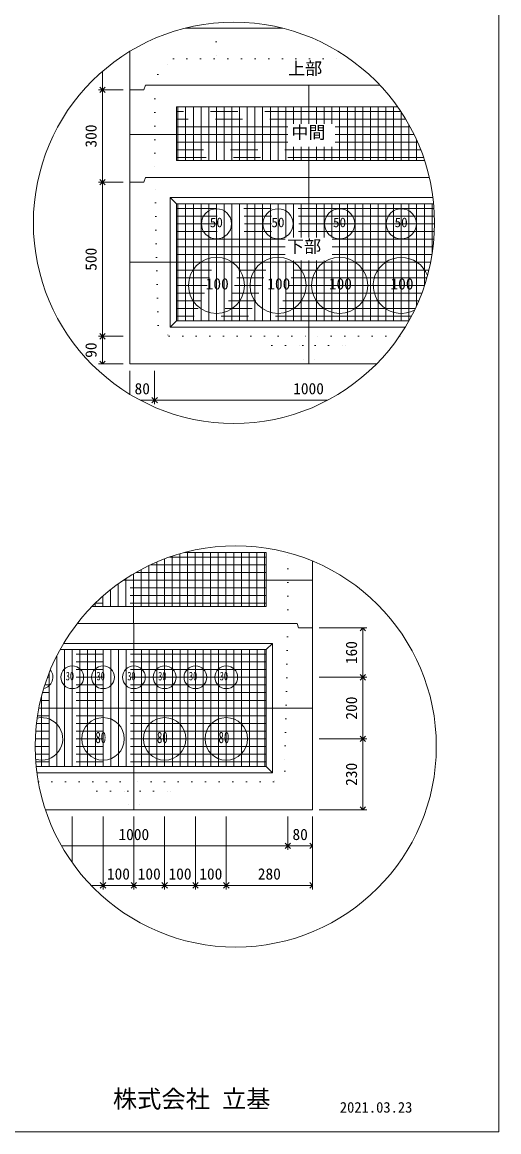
# Model space of a CAD drawing. Units: millimetres, scale not verified. Extents: x -4890 to 18490, y -2296 to 2296.
# Drawn here: x -2944 to -1830, y -1979 to 615 of the extents above; entities that cross this region are included whole.
import ezdxf
from ezdxf.enums import TextEntityAlignment as Align

# ---------------------------------------------------------------- set-up
doc = ezdxf.new("R2010")
doc.units = ezdxf.units.MM
doc.header["$LTSCALE"] = 10
doc.linetypes.add('USER2', pattern=[50.8, 31.75, -6.35, 6.35, -6.35])
doc.linetypes.add('USER5', pattern=[3.185, 0.01, -3.175])
for name, color, linetype, lineweight in [('0-0_0', 1, 'Continuous', 18), ('0-1_Defpoints', 7, 'USER2', 5), ('0-2_waku', 7, 'Continuous', 18), ('0-3_gaikei', 7, 'Continuous', 18), ('0-4_kakure', 7, 'USER5', 18), ('0-5_sunpou', 7, 'Continuous', 5), ('0-7_hole', 7, 'Continuous', 18), ('0-8_uchigawa', 6, 'Continuous', 18), ('0-D_文字１', 7, 'Continuous', 18), ('0-E_コア部分\u3000寸法補助線3', 150, 'USER2', 18), ('0-F_コア部分\u3000寸法補助線2', 150, 'USER2', 18)]:
    doc.layers.add(name, color=color, linetype=linetype, lineweight=lineweight)
doc.styles.add('ＭＳ ゴシック', font='')
doc.styles.get('ＭＳ ゴシック').set_extended_font_data('MS Gothic')

# ---------------------------------------------------------------- blocks, each defined once
blk = doc.blocks.new('_Open90')
at = {"layer": '0-5_sunpou'}
blk.add_line((0, 0), (-1, 0), dxfattribs=at)
blk.add_lwpolyline([(-0.5, 0.5), (0, 0), (-0.5, -0.5)], dxfattribs=at)

msp = doc.modelspace()

# ---------------------------------------------------------------- linework, layer by layer
at = {"layer": '0-0_0'}
for p, q in [((-2274.09, 377.36), (-2274.09, 467.54)), ((-2323.09, 352.34), (-2692.3, 352.34)), ((-2028.25, 352.34), (-2212.92, 352.34)), ((-2274.09, 251.54), (-2274.09, 323.46)), ((-2274.09, 111.56), (-2274.09, 251.54)), ((-2691.69, 53.54), (-1989.49, 53.54)), ((-2274.09, -184.06), (-2274.09, 57.66)), ((-2266.83, -689.45), (-2707.58, -689.45)), ((-2683.81, -790.25), (-2683.81, -674.4)), ((-2683.2, -1225.85), (-2683.2, -790.25)), ((-2905.22, -988.25), (-2265.6, -988.25))]:
    msp.add_line(p, q, dxfattribs=at)
at = {"layer": '0-1_Defpoints'}
for p, q in [((-2562.09, 291.14), (-2562.09, 417.14)), ((-2490.09, 291.14), (-2490.09, 417.14)), ((-2418.09, 291.14), (-2418.09, 417.14)), ((-2346.09, 291.14), (-2346.09, 417.14)), ((-2202.09, 291.14), (-2202.09, 417.14)), ((-2130.09, 291.14), (-2130.09, 417.14)), ((-2059.36, 406.34), (-2583.69, 406.34)), ((-2058.09, 291.14), (-2058.09, 404.43)), ((-2005.82, 298.34), (-2583.69, 298.34)), ((-2562.09, -83.26), (-2562.09, 190.34)), ((-2490.09, -83.26), (-2490.09, 190.34)), ((-2418.09, -83.26), (-2418.09, 190.34)), ((-2346.09, -83.26), (-2346.09, 190.34)), ((-2202.09, -83.26), (-2202.09, 190.34)), ((-2130.09, -83.26), (-2130.09, 190.34)), ((-2058.09, -83.26), (-2058.09, 190.34)), ((-1986.09, 72.5), (-1986.09, 190.34)), ((-1980.76, 125.54), (-2583.69, 125.54)), ((-2010.04, -18.46), (-2583.69, -18.46)), ((-2611.81, -750.65), (-2611.81, -639.7)), ((-2374.21, -635.45), (-2600.18, -635.45)), ((-2539.81, -750.65), (-2539.81, -624.65)), ((-2467.81, -750.65), (-2467.81, -624.65)), ((-2395.81, -750.65), (-2395.81, -624.65)), ((-2374.21, -743.45), (-2773.61, -743.45)), ((-2755.81, -750.65), (-2755.81, -726.85)), ((-2827.2, -1125.05), (-2827.2, -851.45)), ((-2755.2, -1125.05), (-2755.2, -851.45)), ((-2611.2, -1125.05), (-2611.2, -851.45)), ((-2539.2, -1125.05), (-2539.2, -851.45)), ((-2467.2, -1125.05), (-2467.2, -851.45)), ((-2395.2, -1125.05), (-2395.2, -851.45)), ((-2373.6, -916.25), (-2885.12, -916.25)), ((-2899.2, -1125.05), (-2899.2, -961.54)), ((-2373.6, -1060.25), (-2913.54, -1060.25))]:
    msp.add_line(p, q, dxfattribs=at)
at = {"layer": '0-2_waku'}
for p in [(-1830, 2296.38), (-4890, -1978.62), (-4890, -1978.62), (-4890, -1978.62), (-4890, -1978.62)]:
    msp.add_line(p, (-1830, -1978.62), dxfattribs=at)
at = {"layer": '0-2_waku', "color": 6, "linetype": 'USER2'}
for p, q in [((-2583.69, 417.14), (-2274.09, 417.14)), ((-2583.69, 417.14), (-2583.69, 291.14)), ((-2066.8, 417.14), (-2274.09, 417.14)), ((-2583.69, 291.14), (-2274.09, 291.14)), ((-2003.41, 291.14), (-2274.09, 291.14)), ((-2374.21, -624.65), (-2565.04, -624.65)), ((-2374.21, -624.65), (-2374.21, -750.65)), ((-2780.78, -750.65), (-2683.81, -750.65)), ((-2374.21, -750.65), (-2683.81, -750.65))]:
    msp.add_line(p, q, dxfattribs=at)
at = {"layer": '0-3_gaikei'}
for p, q in [((-2562.75, 600.74), (-2508.7, 600.74)), ((-2562.75, 600.74), (-2508.7, 600.74)), ((-2562.75, 600.74), (-2508.7, 600.74)), ((-2335.65, 600.74), (-2562.75, 600.74)), ((-2562.7, 600.74), (-2335.65, 600.74)), ((-2562.7, 600.74), (-2335.65, 600.74)), ((-2692.3, 456.74), (-2692.3, 546.75)), ((-2656.3, 467.54), (-2659.9, 456.74)), ((-2274.09, 467.54), (-2655.69, 467.54)), ((-2108.11, 467.54), (-2274.7, 467.54)), ((-2692.3, 456.74), (-2692.3, -184.06)), ((-2659.9, 456.74), (-2692.3, 456.74)), ((-2659.9, 456.74), (-2692.3, 456.74)), ((-2659.9, 240.74), (-2692.3, 240.74)), ((-2659.9, 240.74), (-2692.3, 240.74)), ((-2656.3, 251.54), (-2659.9, 240.74)), ((-2274.09, 251.54), (-2655.69, 251.54)), ((-1992.4, 251.54), (-2274.7, 251.54)), ((-2692.3, -184.06), (-2115.99, -184.06)), ((-2692.3, -184.06), (-2115.99, -184.06)), ((-2692.3, -184.06), (-2115.99, -184.06)), ((-2265.6, -1002.65), (-2265.6, -644.7)), ((-2301.6, -790.25), (-2298, -801.05)), ((-2265.6, -801.05), (-2298, -801.05))]:
    msp.add_line(p, q, dxfattribs=at)
for points in [[(-2889.91, -1225.85), (-2265.6, -1225.85), (-2265.6, -801.05)], [(-2880.77, -1225.85), (-2265.6, -1225.85), (-2265.6, -801.05)], [(-2301.6, -790.25), (-2683.2, -790.25), (-2815.27, -790.25)]]:
    msp.add_lwpolyline(points, dxfattribs=at)
at = {"layer": '0-4_kakure'}
for p, q in [((-2490.7, 600.74), (-2490.7, 612.85)), ((-2490.7, 600.74), (-2490.7, 528.74)), ((-2626.89, 492.74), (-2590.89, 528.74)), ((-2590.89, 528.74), (-2178.61, 528.74)), ((-2626.89, 492.74), (-2634.09, 467.54)), ((-2634.09, 467.54), (-2634.09, 251.54)), ((-2626.66, -94.06), (-2634.09, 251.54)), ((-2626.66, -94.06), (-2600.91, -119.26)), ((-2600.91, -119.26), (-2274.09, -119.26)), ((-2360.49, -140.86), (-2382.09, -119.26)), ((-2062.44, -119.26), (-2274.09, -119.26)), ((-2187.69, -140.86), (-2166.09, -119.26)), ((-2360.49, -140.86), (-2288.49, -140.86)), ((-2288.49, -140.86), (-2285.61, -184.06)), ((-2259.69, -140.86), (-2262.57, -184.06)), ((-2259.69, -140.86), (-2187.69, -140.86)), ((-2323.2, -790.25), (-2323.2, -625.12)), ((-2323.2, -790.25), (-2330.63, -1135.85)), ((-2330.63, -1135.85), (-2356.38, -1161.05)), ((-2906.44, -1161.05), (-2683.2, -1161.05)), ((-2769.6, -1182.65), (-2791.2, -1161.05)), ((-2356.38, -1161.05), (-2683.2, -1161.05)), ((-2596.8, -1182.65), (-2575.2, -1161.05)), ((-2769.6, -1182.65), (-2697.6, -1182.65)), ((-2697.6, -1182.65), (-2694.72, -1225.85)), ((-2668.8, -1182.65), (-2671.68, -1225.85)), ((-2668.8, -1182.65), (-2596.8, -1182.65))]:
    msp.add_line(p, q, dxfattribs=at)
at = {"layer": '0-5_sunpou', "color": 150, "lineweight": 18}
for p, q in [((-2756.61, 499.85), (-2756.61, 469.7)), ((-2708.14, 456.74), (-2765.97, 456.74)), ((-2723.98, 456.74), (-2765.97, 456.74)), ((-2756.61, 443.78), (-2756.61, 253.7)), ((-2708.14, 240.74), (-2765.97, 240.74)), ((-2708.14, 240.74), (-2765.97, 240.74)), ((-2756.61, 227.78), (-2756.61, -106.3)), ((-2708.14, -119.26), (-2765.97, -119.26)), ((-2723.98, -119.26), (-2765.97, -119.26)), ((-2756.61, -132.22), (-2756.61, -171.1)), ((-2708.14, -184.06), (-2765.97, -184.06)), ((-2692.3, -199.9), (-2692.3, -255.12)), ((-2634.7, -199.9), (-2634.7, -277.96)), ((-2634.7, -199.9), (-2634.7, -277.96)), ((-2668.52, -268.6), (-2647.66, -268.6)), ((-2621.74, -268.6), (-2229.88, -268.6)), ((-2249.76, -801.05), (-2138.45, -801.05)), ((-2147.81, -814.01), (-2147.81, -903.29)), ((-2249.76, -916.25), (-2138.45, -916.25)), ((-2249.76, -916.25), (-2138.45, -916.25)), ((-2147.81, -929.21), (-2147.81, -1047.29)), ((-2249.76, -1060.25), (-2138.45, -1060.25)), ((-2249.76, -1060.25), (-2138.45, -1060.25)), ((-2147.81, -1073.21), (-2147.81, -1212.89)), ((-2827.2, -1241.69), (-2827.2, -1349.49)), ((-2755.2, -1241.69), (-2755.2, -1412.15)), ((-2755.2, -1241.69), (-2755.2, -1412.15)), ((-2683.2, -1241.69), (-2683.2, -1412.15)), ((-2683.2, -1241.69), (-2683.2, -1412.15)), ((-2611.2, -1241.69), (-2611.2, -1412.15)), ((-2611.2, -1241.69), (-2611.2, -1412.15)), ((-2539.2, -1241.69), (-2539.2, -1412.15)), ((-2539.2, -1241.69), (-2539.2, -1412.15)), ((-2467.2, -1241.69), (-2467.2, -1412.15)), ((-2467.2, -1241.69), (-2467.2, -1412.15)), ((-2323.2, -1241.69), (-2323.2, -1319.75)), ((-2323.2, -1241.69), (-2323.2, -1319.75)), ((-2265.6, -1241.69), (-2265.6, -1319.75)), ((-2265.6, -1241.69), (-2265.6, -1412.15)), ((-2249.76, -1225.85), (-2138.45, -1225.85)), ((-2852.17, -1310.39), (-2336.16, -1310.39)), ((-2310.24, -1310.39), (-2278.56, -1310.39)), ((-2783.06, -1402.79), (-2768.16, -1402.79)), ((-2742.24, -1402.79), (-2696.16, -1402.79)), ((-2670.24, -1402.79), (-2624.16, -1402.79)), ((-2598.24, -1402.79), (-2552.16, -1402.79)), ((-2526.24, -1402.79), (-2480.16, -1402.79)), ((-2454.24, -1402.79), (-2278.56, -1402.79))]:
    msp.add_line(p, q, dxfattribs=at)
for centre in [(-2449.2, 145.82), (-2444.99, -1077.9)]:
    msp.add_circle(centre, 468.88, dxfattribs=at)
at = {"layer": '0-7_hole'}
for centre, radius in [((-2490.09, 143.54), 35.28), ((-2346.09, 143.54), 35.28), ((-2202.09, 143.54), 35.28), ((-2058.09, 143.54), 35.28), ((-2490.09, -0.46), 65.52), ((-2346.09, -0.46), 65.52), ((-2202.09, -0.46), 65.52), ((-2827.2, -916.25), 26.64), ((-2755.2, -916.25), 26.64), ((-2683.2, -916.25), 26.64), ((-2611.2, -916.25), 26.64), ((-2539.2, -916.25), 26.64), ((-2467.2, -916.25), 26.64), ((-2755.2, -1060.25), 49.68), ((-2611.2, -1060.25), 49.68), ((-2467.2, -1060.25), 49.68)]:
    msp.add_circle(centre, radius, dxfattribs=at)
for centre, radius, start, end in [((-2058.09, -0.46), 65.52, 20.66629, 298.32089), ((-2899.2, -916.25), 26.64, 281.59033, 39.2294), ((-2899.2, -1060.25), 49.68, 253.99064, 101.55918)]:
    msp.add_arc(centre, radius, start, end, dxfattribs=at)
at = {"layer": '0-8_uchigawa'}
for p, q in [((-2598.09, 204.74), (-2583.69, 190.34)), ((-2598.09, -97.66), (-2598.09, 204.74)), ((-2583.69, 190.34), (-2274.09, 190.34)), ((-2583.69, -83.26), (-2583.69, 190.34)), ((-2274.09, 190.34), (-1982.44, 190.34)), ((-2598.09, -97.66), (-2583.69, -83.26)), ((-2598.09, -97.66), (-2048.5, -97.66)), ((-2583.69, -83.26), (-2040.09, -83.26)), ((-2373.6, -1125.05), (-2373.6, -851.45)), ((-2359.2, -1139.45), (-2359.2, -837.05)), ((-2911.49, -1125.05), (-2373.6, -1125.05)), ((-2909.81, -1139.45), (-2359.2, -1139.45)), ((-2359.2, -1139.45), (-2373.6, -1125.05))]:
    msp.add_line(p, q, dxfattribs=at)
for points in [[(-2598.09, 204.74), (-2274.09, 204.74), (-1984.04, 204.74)], [(-2855.56, -851.45), (-2683.2, -851.45), (-2373.6, -851.45), (-2359.2, -837.05)], [(-2847.28, -837.05), (-2683.2, -837.05), (-2359.2, -837.05)]]:
    msp.add_lwpolyline(points, dxfattribs=at)
at = {"layer": '0-E_コア部分\u3000寸法補助線3'}
for p, q in [((-2580.09, 291.14), (-2580.09, 417.14)), ((-2544.09, 291.14), (-2544.09, 417.14)), ((-2508.09, 291.14), (-2508.09, 417.14)), ((-2472.09, 291.14), (-2472.09, 417.14)), ((-2436.09, 291.14), (-2436.09, 417.14)), ((-2400.09, 291.14), (-2400.09, 417.14)), ((-2364.09, 291.14), (-2364.09, 417.14)), ((-2328.09, 291.14), (-2328.09, 417.14)), ((-2292.09, 377.36), (-2292.09, 417.14)), ((-2256.09, 377.36), (-2256.09, 417.14)), ((-2220.09, 377.36), (-2220.09, 417.14)), ((-2184.09, 291.14), (-2184.09, 417.14)), ((-2148.09, 291.14), (-2148.09, 417.14)), ((-2112.09, 291.14), (-2112.09, 417.14)), ((-2076.09, 291.14), (-2076.09, 417.14)), ((-2323.09, 370.34), (-2583.69, 370.34)), ((-2037.57, 370.34), (-2212.92, 370.34)), ((-2040.09, 291.14), (-2040.09, 374.89)), ((-2323.09, 334.34), (-2583.69, 334.34)), ((-2292.09, 291.14), (-2292.09, 323.46)), ((-2256.09, 291.14), (-2256.09, 323.46)), ((-2220.09, 291.14), (-2220.09, 323.46)), ((-2019.89, 334.34), (-2212.92, 334.34)), ((-2004.09, 291.14), (-2004.09, 293.2)), ((-2580.09, -83.26), (-2580.09, 190.34)), ((-2544.09, -83.26), (-2544.09, 190.34)), ((-2508.09, -83.26), (-2508.09, 190.34)), ((-2472.09, -83.26), (-2472.09, 190.34)), ((-2436.09, -83.26), (-2436.09, 190.34)), ((-2400.09, -83.26), (-2400.09, 190.34)), ((-2364.09, -83.26), (-2364.09, 190.34)), ((-2328.09, 111.56), (-2328.09, 190.34)), ((-2292.09, 111.56), (-2292.09, 190.34)), ((-2256.09, 111.56), (-2256.09, 190.34)), ((-2220.09, 111.56), (-2220.09, 190.34)), ((-2184.09, -83.26), (-2184.09, 190.34)), ((-2148.09, -83.26), (-2148.09, 190.34)), ((-2112.09, -83.26), (-2112.09, 190.34)), ((-2076.09, -83.26), (-2076.09, 190.34)), ((-2040.09, -83.26), (-2040.09, 190.34)), ((-2004.09, -1.57), (-2004.09, 190.34)), ((-1981.54, 179.54), (-2583.69, 179.54)), ((-1980.33, 143.54), (-2583.69, 143.54)), ((-2329.71, 107.54), (-2583.69, 107.54)), ((-1981.89, 107.54), (-2219.55, 107.54)), ((-2329.71, 71.54), (-2583.69, 71.54)), ((-2328.09, -83.26), (-2328.09, 57.66)), ((-2292.09, -83.26), (-2292.09, 57.66)), ((-2256.09, -83.26), (-2256.09, 57.66)), ((-2220.09, -83.26), (-2220.09, 57.66)), ((-1986.24, 71.54), (-2219.55, 71.54)), ((-1993.47, 35.54), (-2583.69, 35.54)), ((-2003.72, -0.46), (-2583.69, -0.46)), ((-2017.2, -36.46), (-2583.69, -36.46)), ((-2034.23, -72.46), (-2583.69, -72.46)), ((-2629.81, -750.65), (-2629.81, -646.99)), ((-2593.81, -750.65), (-2593.81, -633.27)), ((-2557.81, -750.65), (-2557.81, -624.65)), ((-2521.81, -750.65), (-2521.81, -624.65)), ((-2485.81, -750.65), (-2485.81, -624.65)), ((-2449.81, -750.65), (-2449.81, -624.65)), ((-2413.81, -750.65), (-2413.81, -624.65)), ((-2377.81, -750.65), (-2377.81, -624.65)), ((-2374.21, -671.45), (-2678.75, -671.45)), ((-2665.81, -750.65), (-2665.81, -664.28)), ((-2701.81, -750.65), (-2701.81, -685.62)), ((-2737.81, -750.65), (-2737.81, -711.7)), ((-2374.21, -707.45), (-2732.42, -707.45)), ((-2773.81, -750.65), (-2773.81, -743.65)), ((-2845.2, -1125.05), (-2845.2, -851.45)), ((-2809.2, -1125.05), (-2809.2, -851.45)), ((-2773.2, -1125.05), (-2773.2, -851.45)), ((-2737.2, -1125.05), (-2737.2, -851.45)), ((-2701.2, -1125.05), (-2701.2, -851.45)), ((-2665.2, -1125.05), (-2665.2, -851.45)), ((-2629.2, -1125.05), (-2629.2, -851.45)), ((-2593.2, -1125.05), (-2593.2, -851.45)), ((-2557.2, -1125.05), (-2557.2, -851.45)), ((-2521.2, -1125.05), (-2521.2, -851.45)), ((-2485.2, -1125.05), (-2485.2, -851.45)), ((-2449.2, -1125.05), (-2449.2, -851.45)), ((-2413.2, -1125.05), (-2413.2, -851.45)), ((-2377.2, -1125.05), (-2377.2, -851.45)), ((-2373.6, -862.25), (-2861.33, -862.25)), ((-2881.2, -1125.05), (-2881.2, -905.95)), ((-2373.6, -898.25), (-2878.09, -898.25)), ((-2373.6, -934.25), (-2891.32, -934.25)), ((-2373.6, -970.25), (-2901.34, -970.25)), ((-2373.6, -1006.25), (-2908.36, -1006.25)), ((-2373.6, -1042.25), (-2912.51, -1042.25)), ((-2373.6, -1078.25), (-2913.87, -1078.25)), ((-2373.6, -1114.25), (-2912.46, -1114.25))]:
    msp.add_line(p, q, dxfattribs=at)
at = {"layer": '0-F_コア部分\u3000寸法補助線2'}
for p, q in [((-2562.09, 291.14), (-2562.09, 417.14)), ((-2526.09, 291.14), (-2526.09, 417.14)), ((-2490.09, 291.14), (-2490.09, 417.14)), ((-2454.09, 291.14), (-2454.09, 417.14)), ((-2382.09, 291.14), (-2382.09, 417.14)), ((-2310.09, 377.36), (-2310.09, 417.14)), ((-2238.09, 377.36), (-2238.09, 417.14)), ((-2166.09, 291.14), (-2166.09, 417.14)), ((-2094.09, 291.14), (-2094.09, 417.14)), ((-2047.91, 388.34), (-2583.69, 388.34)), ((-2022.09, 291.14), (-2022.09, 339.27)), ((-2012.43, 316.34), (-2583.69, 316.34)), ((-2310.09, 291.14), (-2310.09, 323.46)), ((-2238.09, 291.14), (-2238.09, 323.46)), ((-2526.09, -83.26), (-2526.09, 190.34)), ((-2490.09, -83.26), (-2490.09, 190.34)), ((-2454.09, -83.26), (-2454.09, 190.34)), ((-2382.09, -83.26), (-2382.09, 190.34)), ((-2310.09, 111.56), (-2310.09, 190.34)), ((-2238.09, 111.56), (-2238.09, 190.34)), ((-2166.09, -83.26), (-2166.09, 190.34)), ((-2094.09, -83.26), (-2094.09, 190.34)), ((-2022.09, -47.63), (-2022.09, 190.34)), ((-1980.59, 161.54), (-2583.69, 161.54)), ((-2329.71, 89.54), (-2583.69, 89.54)), ((-1983.71, 89.54), (-2219.55, 89.54)), ((-2310.09, -83.26), (-2310.09, 57.66)), ((-2238.09, -83.26), (-2238.09, 57.66)), ((-1998.21, 17.54), (-2583.69, 17.54)), ((-2025.25, -54.46), (-2583.69, -54.46)), ((-2575.81, -750.65), (-2575.81, -627.64)), ((-2503.81, -750.65), (-2503.81, -624.65)), ((-2431.81, -750.65), (-2431.81, -624.65)), ((-2647.81, -750.65), (-2647.81, -655.16)), ((-2374.21, -653.45), (-2644.21, -653.45)), ((-2719.81, -750.65), (-2719.81, -698.01)), ((-2374.21, -725.45), (-2754.22, -725.45)), ((-2791.2, -1125.05), (-2791.2, -851.45)), ((-2719.2, -1125.05), (-2719.2, -851.45)), ((-2647.2, -1125.05), (-2647.2, -851.45)), ((-2575.2, -1125.05), (-2575.2, -851.45)), ((-2503.2, -1125.05), (-2503.2, -851.45)), ((-2431.2, -1125.05), (-2431.2, -851.45)), ((-2373.6, -880.25), (-2870.17, -880.25)), ((-2863.2, -1125.05), (-2863.2, -865.89)), ((-2373.6, -952.25), (-2896.72, -952.25)), ((-2899.2, -1125.05), (-2899.2, -961.54)), ((-2373.6, -1024.25), (-2910.79, -1024.25)), ((-2373.6, -1096.25), (-2913.51, -1096.25))]:
    msp.add_line(p, q, dxfattribs=at)

# ---------------------------------------------------------------- block references
at = {"layer": '0-5_sunpou', "xscale": 12.96, "yscale": 12.96}
for p, rotation in [((-2756.61, 456.74), 270), ((-2756.61, 456.74), 90), ((-2756.61, 240.74), 270), ((-2756.61, 240.74), 90), ((-2756.61, -119.26), 270), ((-2756.61, -119.26), 90), ((-2756.61, -184.06), 270), ((-2634.7, -268.6), 180), ((-2147.81, -801.05), 90), ((-2147.81, -916.25), 270), ((-2147.81, -916.25), 90), ((-2147.81, -1060.25), 270), ((-2147.81, -1060.25), 90), ((-2147.81, -1225.85), 270), ((-2323.2, -1310.39), 180), ((-2755.2, -1402.79), 180), ((-2683.2, -1402.79), 180), ((-2611.2, -1402.79), 180), ((-2539.2, -1402.79), 180), ((-2467.2, -1402.79), 180)]:
    msp.add_blockref('_Open90', p, dxfattribs=dict(at, rotation=rotation))
for p in [(-2634.7, -268.6), (-2323.2, -1310.39), (-2265.6, -1310.39), (-2755.2, -1402.79), (-2683.2, -1402.79), (-2611.2, -1402.79), (-2539.2, -1402.79), (-2467.2, -1402.79), (-2265.6, -1402.79)]:
    msp.add_blockref('_Open90', p, dxfattribs=at)

# ---------------------------------------------------------------- texts
at = {"layer": '0-5_sunpou', "style": 'ＭＳ ゴシック'}
for s, p in [('300', (-2762.37, 321.74)), ('500', (-2762.37, 33.74)), ('90', (-2762.37, -169.66)), ('160', (-2153.57, -885.65)), ('200', (-2153.57, -1015.25)), ('230', (-2153.57, -1170.05))]:
    msp.add_text(s, height=26.39, rotation=90, dxfattribs=at).set_placement(p, align=Align.BOTTOM_LEFT)
for s, p in [('80', (-2681.5, -262.84)), ('1000', (-2310.7, -262.84)), ('1000', (-2719.2, -1304.63)), ('80', (-2312.4, -1304.63)), ('100', (-2746.2, -1397.03)), ('100', (-2674.2, -1397.03)), ('100', (-2602.2, -1397.03)), ('100', (-2530.2, -1397.03)), ('280', (-2393.4, -1397.03))]:
    msp.add_text(s, height=26.39, dxfattribs=at).set_placement(p, align=Align.BOTTOM_LEFT)
at = {"layer": '0-D_文字１', "style": 'ＭＳ ゴシック'}
for s, height, p in [('上部', 29.33, (-2322.89, 483.1)), ('中間', 29.33, (-2315.17, 333.63)), ('50', 22.43, (-2505.63, 128.89)), ('50', 22.43, (-2361.63, 128.89)), ('50', 22.43, (-2217.63, 128.89)), ('50', 22.43, (-2073.63, 128.89)), ('下部', 29.33, (-2325.4, 67.38)), ('100', 26.39, (-2515.25, -17.87)), ('100', 26.39, (-2371.25, -17.87)), ('100', 26.39, (-2227.25, -17.87)), ('100', 26.39, (-2083.25, -17.87)), ('株式会社 立基', 41.57, (-2732.23, -1935.14)), ('2021.03.23', 24.94, (-2201.72, -1941.35))]:
    msp.add_text(s, height=height, dxfattribs=at).set_placement(p, align=Align.BOTTOM_LEFT)
at = {"layer": '0-D_文字１', "style": 'ＭＳ ゴシック', "width": 0.7}
for s, height, p in [('30', 20.19, (-2842.32, -929.6)), ('30', 20.19, (-2770.32, -929.6)), ('30', 20.19, (-2698.32, -929.6)), ('30', 20.19, (-2626.32, -929.6)), ('30', 20.19, (-2554.32, -929.6)), ('30', 20.19, (-2482.32, -929.6)), ('80', 26.39, (-2773.25, -1078.03)), ('80', 26.39, (-2629.25, -1078.03)), ('80', 26.39, (-2485.25, -1078.03))]:
    msp.add_text(s, height=height, dxfattribs=at).set_placement(p, align=Align.BOTTOM_LEFT)

doc.saveas('drawing.dxf')
